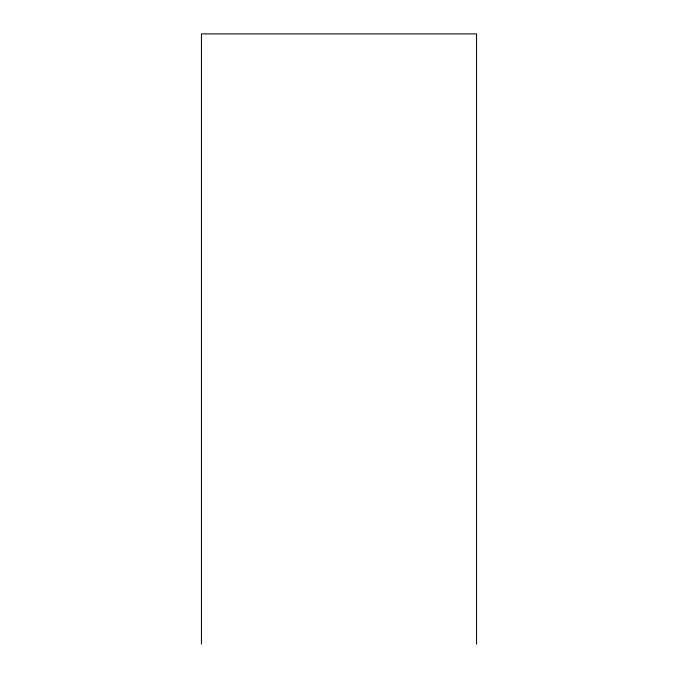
<?xml version="1.0" encoding="UTF-8"?>
<svg xmlns="http://www.w3.org/2000/svg" width="678" height="678" viewBox="0 0 678 678"><rect width="100%" height="100%" fill="white"/><g stroke="black" fill="none" stroke-linecap="round" stroke-linejoin="round"><path stroke-width="1.02" d="M476.549 644.1L476.549 33.9L201.451 33.9L201.451 644.1"/></g></svg>
